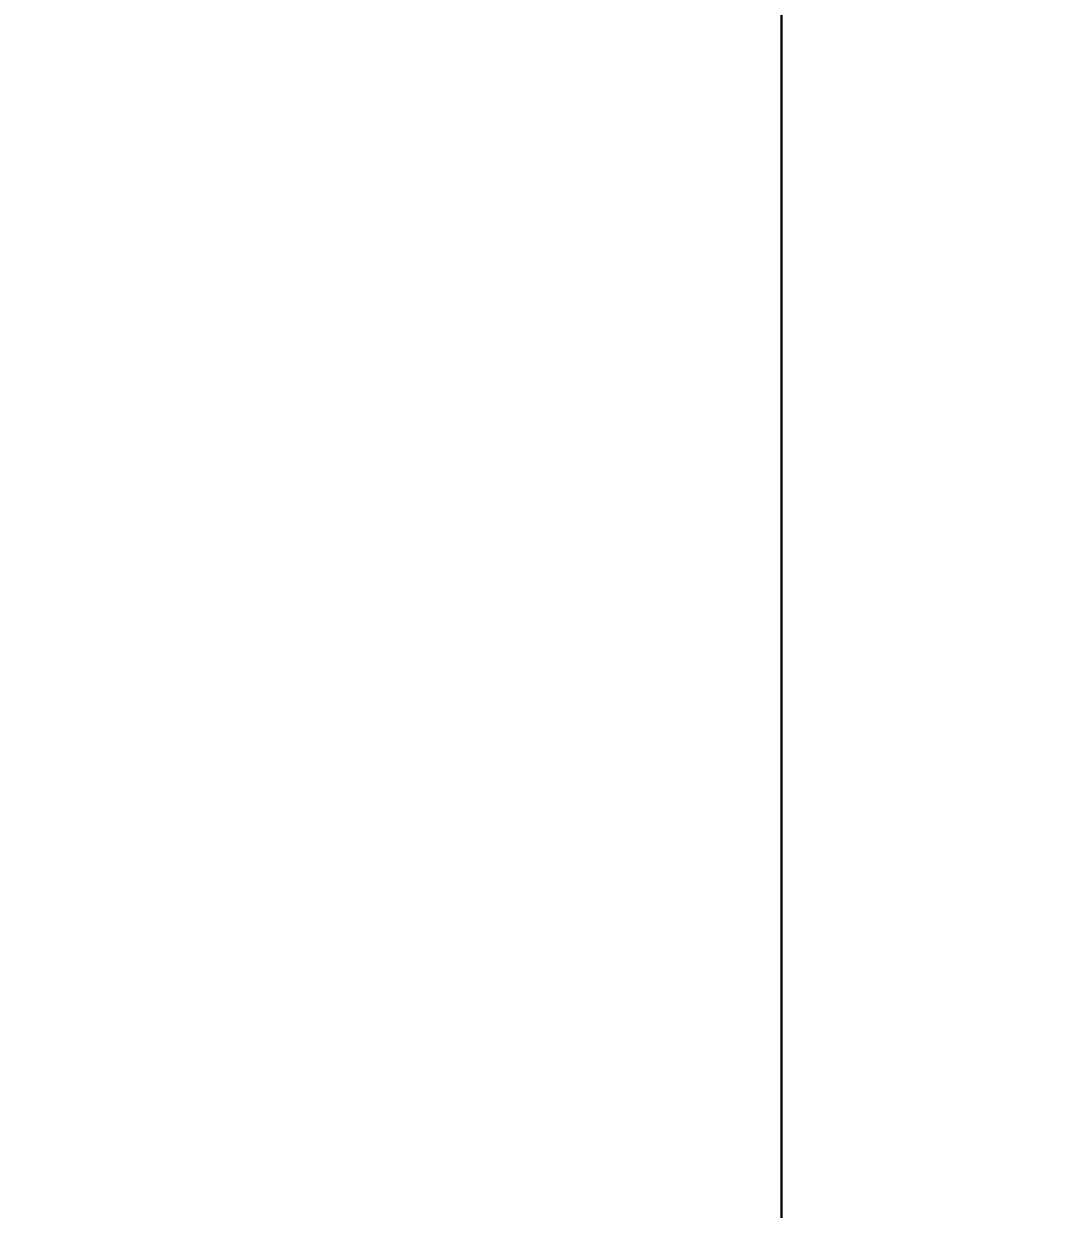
# Model space of a CAD drawing. Header units: millimetres. Extents: x 83042 to 109442, y 67232 to 86252.
# Drawn here: x 93782 to 94004, y 81477.5 to 81731 of the extents above; entities that cross this region are included whole.
import ezdxf

# ---------------------------------------------------------------- set-up
doc = ezdxf.new("R2010")
doc.units = ezdxf.units.MM
for name, color, linetype in [('CEIL-LIGHT', 7, 'Continuous'), ('DIM', 7, 'Continuous'), ('도면층2', 2, 'Continuous')]:
    doc.layers.add(name, color=color, linetype=linetype)
doc.styles.add('HY 울릉도 L', font='malgun.ttf')
doc.dimstyles.new('60', dxfattribs={"dimscale": 60, "dimtxt": 2, "dimasz": 1, "dimexe": 1, "dimexo": 1, "dimgap": 1, "dimtad": 1, "dimdec": 0, "dimrnd": 0.05, "dimdsep": 46, "dimlunit": 6, "dimtxsty": 'HY 울릉도 L', "dimblk": 'ARCHTICK', "dimcen": 2.5, "dimdle": 1, "dimclrd": 133, "dimclre": 133, "dimclrt": 30, "dimadec": 0, "dimazin": 0, "dimtfac": 1, "dimtdec": 0, "dimtix": 1, "dimtmove": 2, "dimatfit": 3, "dimldrblk": 'ARCHTICK', "dimfxl": 1, "dimlwd": -1, "dimlwe": -1, "dimarcsym": 0})

# ---------------------------------------------------------------- blocks, each defined once
blk = doc.blocks.new('_ARCHTICK')
at = {"color": 0, "linetype": 'ByBlock', "const_width": 0.075}
blk.add_lwpolyline([(-0.25, -0.25), (0.25, 0.25)], dxfattribs=at)
blk = doc.blocks.new('*D130')
at = {"layer": 'Defpoints', "color": 0, "transparency": 16777216}
for p in [(89874.01, 83911.03), (89874.01, 82971.03), (93944.01, 82971.03), (91660.39, 74682.84), (91739.01, 74682.84), (91739.01, 72671.03)]:
    blk.add_point(p, dxfattribs=at)
at = {"layer": 'DIM', "color": 133, "transparency": 16777216}
for p, q in [((89874.01, 83031.03), (89874.01, 83971.03)), ((93944.01, 83031.03), (93944.01, 83971.03)), ((94004.01, 83911.03), (89814.01, 83911.03)), ((91660.39, 72611.03), (91660.39, 74742.84)), ((91679.01, 74682.84), (91600.39, 74682.84)), ((91679.01, 72671.03), (91600.39, 72671.03))]:
    blk.add_line(p, q, dxfattribs=at)
at = {"layer": 'DIM', "color": 133, "transparency": 16777216, "xscale": 60, "yscale": 60, "zscale": 60}
for p, rotation in [((89874.01, 83911.03), 180), ((91660.39, 74682.84), 90), ((91660.39, 72671.03), 270)]:
    blk.add_blockref('_ARCHTICK', p, dxfattribs=dict(at, rotation=rotation))
blk.add_blockref('_ARCHTICK', (93944.01, 83911.03), dxfattribs=at)
at = {"layer": 'DIM', "color": 30, "transparency": 16777216, "insert": (91909.01, 84042.45), "char_height": 120, "attachment_point": 5, "style": 'HY 울릉도 L'}
blk.add_mtext('4,070', dxfattribs=at)
at = {"layer": 'DIM', "color": 30, "transparency": 16777216, "insert": (91528, 73676.93), "char_height": 120, "attachment_point": 5, "rotation": 90, "style": 'HY 울릉도 L'}
blk.add_mtext('2,012', dxfattribs=at)

msp = doc.modelspace()

# ---------------------------------------------------------------- linework, layer by layer
at = {"layer": 'CEIL-LIGHT'}
msp.add_line((93944.01, 78961.03), (93944.01, 81971.03), dxfattribs=at)
at = {"layer": '도면층2'}
msp.add_line((93944.01, 82711.03), (93944.01, 79861.03), dxfattribs=at)

# ---------------------------------------------------------------- dimensions: what is measured, and where the dimension line sits
at = {"layer": 'DIM'}
dim = msp.add_linear_dim(base=(89874.01, 83911.03), p1=(93944.01, 82971.03), p2=(89874.01, 82971.03), dimstyle='60', dxfattribs=at)
dim.commit()
dim.dimension.update_dxf_attribs({"geometry": '*D130', "text_midpoint": (91909.01, 84042.45)})
dim = msp.add_linear_dim(base=(91660.39, 74682.84), p1=(91739.01, 72671.03), p2=(91739.01, 74682.84), angle=90, dimstyle='60', dxfattribs=at)
dim.commit()
dim.dimension.update_dxf_attribs({"geometry": '*D130', "text_midpoint": (91528, 73676.93)})

doc.saveas('drawing.dxf')
